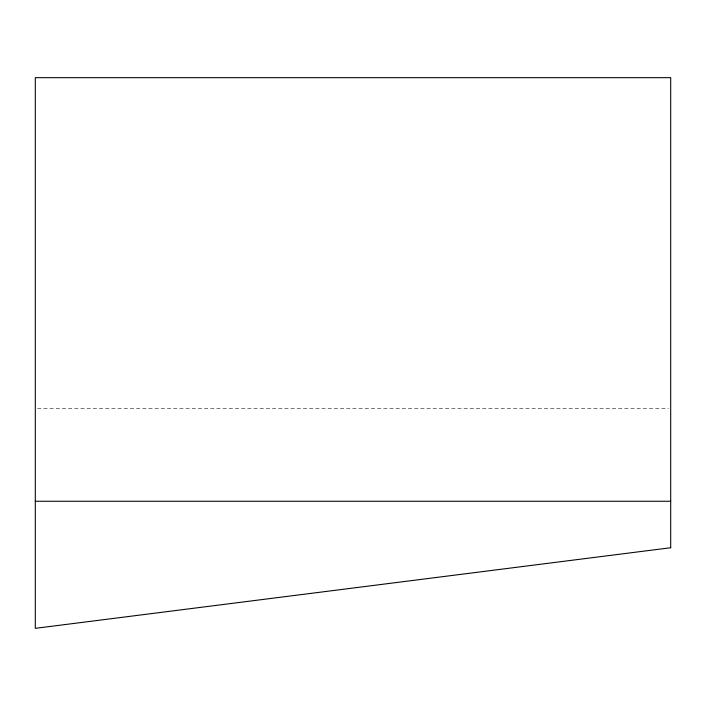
<?xml version="1.0" encoding="UTF-8"?>
<svg xmlns="http://www.w3.org/2000/svg" width="706" height="706" viewBox="0 0 706 706"><rect width="100%" height="100%" fill="white"/><g stroke="black" fill="none" stroke-linecap="round" stroke-linejoin="round"><path stroke-width="0.53" stroke-dasharray="3.53 2.65" d="M37.506 408.297L668.494 408.297"/><path stroke-width="1.06" d="M35.3 501.26L670.7 501.26M670.7 547.741L35.3 628.34L35.3 77.66L670.7 77.66L670.7 547.741"/></g></svg>
